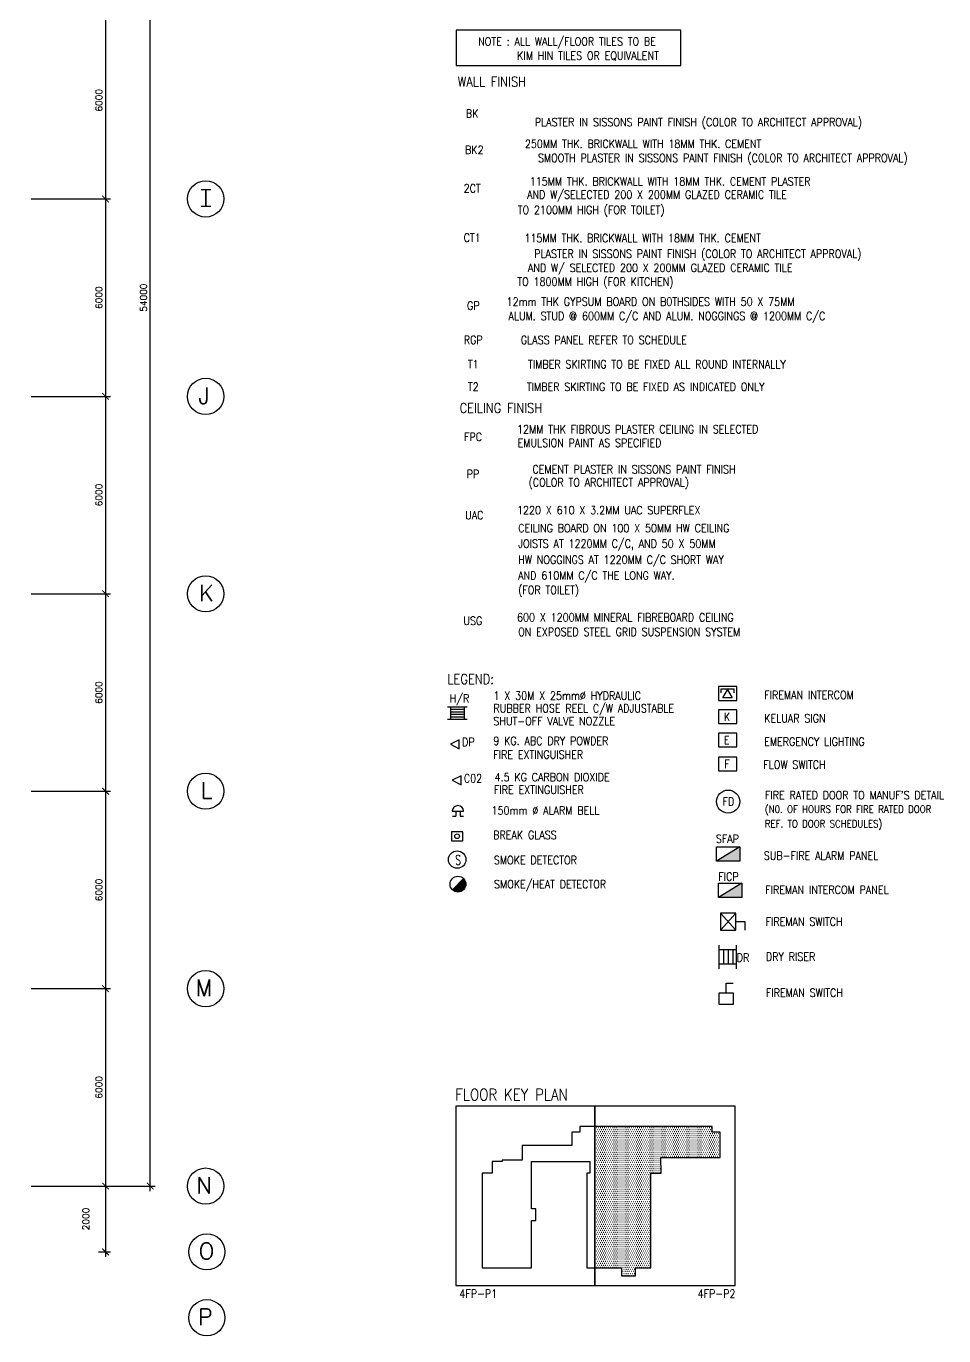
# Model space of a CAD drawing. Extents: x 2266480 to 2405436, y -858634 to -757865.
# Drawn here: x 2372429 to 2400316, y -842974 to -803174 of the extents above; entities that cross this region are included whole.
import ezdxf
from ezdxf.enums import TextEntityAlignment as Align

# ---------------------------------------------------------------- set-up
doc = ezdxf.new("R2010")
doc.units = 0
doc.header["$LTSCALE"] = 10
doc.header["$MEASUREMENT"] = 0
doc.layers.get('0').update_dxf_attribs({"linetype": 'CONTINUOUS'})
doc.layers.get('DEFPOINTS').update_dxf_attribs({"linetype": 'CONTINUOUS'})
for name, color, linetype in [('-DRY RISER', 7, 'CONTINUOUS'), ('-FF', 240, 'CONTINUOUS'), ('-ff.txt', 2, 'CONTINUOUS'), ('DIM', 7, 'CONTINUOUS'), ('DR', 7, 'CONTINUOUS'), ('GRID-T', 7, 'CONTINUOUS'), ('NEW', 7, 'CONTINUOUS'), ('PL', 5, 'CONTINUOUS'), ('T50', 4, 'CONTINUOUS'), ('TEXT', 7, 'CONTINUOUS')]:
    doc.layers.add(name, color=color, linetype=linetype)
doc.styles.add('ROMANS', font='romans')
doc.styles.get("Standard").update_dxf_attribs({"font": 'ROMANS.SHX'})
doc.styles.add('STANDARDS', font='simplex.shx')
doc.dimstyles.new('STANDARD$0', dxfattribs={"dimscale": 0, "dimtxt": 8, "dimasz": 6, "dimexe": 1, "dimexo": 1, "dimgap": 3, "dimtad": 1, "dimdec": 0, "dimlfac": -1, "dimrnd": 1, "dimzin": 0, "dimdsep": 46, "dimtxsty": 'Standard', "dimcen": 0, "dimclrd": 5, "dimclre": 250, "dimadec": 0, "dimazin": 0, "dimtfac": 1, "dimtdec": 4, "dimtofl": 0, "dimtmove": 0, "dimatfit": 3, "dimfxl": 1, "dimtolj": 1, "dimtzin": 0, "dimarcsym": 0})

# ---------------------------------------------------------------- blocks, each defined once
blk = doc.blocks.new('_ARCHTICK')
at = {"color": 0, "linetype": 'ByBlock', "const_width": 0.15}
blk.add_lwpolyline([(-0.5, -0.5), (0.5, 0.5)], dxfattribs=at)
blk = doc.blocks.new('*D167')
at = {"layer": 'DEFPOINTS', "color": 0, "transparency": 16777216}
for p in [(2374476, -838424), (2374476, -840424), (2374840, -840424)]:
    blk.add_point(p, dxfattribs=at)
at = {"layer": 'DIM', "color": 7, "lineweight": -2, "transparency": 16777216}
for p, q in [((2374626, -838424), (2374990, -838424)), ((2374840, -838274), (2374840, -840574)), ((2374626, -840424), (2374990, -840424))]:
    blk.add_line(p, q, dxfattribs=at)
at = {"layer": 'DIM', "color": 7, "lineweight": -2, "transparency": 16777216, "xscale": 200, "yscale": 200, "zscale": 200}
for p, rotation in [((2374840, -838424), 90), ((2374840, -840424), 270)]:
    blk.add_blockref('_ARCHTICK', p, dxfattribs=dict(at, rotation=rotation))
at = {"layer": 'DIM', "color": 7, "transparency": 16777216, "insert": (2374242, -839424), "char_height": 200, "attachment_point": 5, "rotation": 90, "style": 'ROMANS'}
blk.add_mtext('\\A1;2000', dxfattribs=at)
blk = doc.blocks.new('*D171')
at = {"layer": 'DEFPOINTS', "color": 0, "transparency": 16777216}
for p in [(2372429, -802424), (2372429, -808424), (2374840, -808424)]:
    blk.add_point(p, dxfattribs=at)
at = {"layer": 'DIM', "color": 7, "lineweight": -2, "transparency": 16777216}
for p, q in [((2374840, -802274), (2374840, -808574)), ((2372579, -802424), (2374990, -802424)), ((2372579, -808424), (2374990, -808424))]:
    blk.add_line(p, q, dxfattribs=at)
at = {"layer": 'DIM', "color": 7, "lineweight": -2, "transparency": 16777216, "xscale": 200, "yscale": 200, "zscale": 200}
for p, rotation in [((2374840, -802424), 90), ((2374840, -808424), 270)]:
    blk.add_blockref('_ARCHTICK', p, dxfattribs=dict(at, rotation=rotation))
at = {"layer": 'DIM', "color": 7, "transparency": 16777216, "insert": (2374640, -805424), "char_height": 200, "attachment_point": 5, "rotation": 90, "style": 'ROMANS'}
blk.add_mtext('\\A1;6000', dxfattribs=at)
blk = doc.blocks.new('*D172')
at = {"layer": 'DEFPOINTS', "color": 0, "transparency": 16777216}
for p in [(2373296, -808424), (2373296, -814424), (2374840, -814424)]:
    blk.add_point(p, dxfattribs=at)
at = {"layer": 'DIM', "color": 7, "lineweight": -2, "transparency": 16777216}
for p, q in [((2374840, -808274), (2374840, -814574)), ((2373446, -808424), (2374990, -808424)), ((2373446, -814424), (2374990, -814424))]:
    blk.add_line(p, q, dxfattribs=at)
at = {"layer": 'DIM', "color": 7, "lineweight": -2, "transparency": 16777216, "xscale": 200, "yscale": 200, "zscale": 200}
for p, rotation in [((2374840, -808424), 90), ((2374840, -814424), 270)]:
    blk.add_blockref('_ARCHTICK', p, dxfattribs=dict(at, rotation=rotation))
at = {"layer": 'DIM', "color": 7, "transparency": 16777216, "insert": (2374640, -811424), "char_height": 200, "attachment_point": 5, "rotation": 90, "style": 'ROMANS'}
blk.add_mtext('\\A1;6000', dxfattribs=at)
blk = doc.blocks.new('*D173')
at = {"layer": 'DEFPOINTS', "color": 0, "transparency": 16777216}
for p in [(2372429, -814424), (2372429, -820424), (2374840, -820424)]:
    blk.add_point(p, dxfattribs=at)
at = {"layer": 'DIM', "color": 7, "lineweight": -2, "transparency": 16777216}
for p, q in [((2374840, -814274), (2374840, -820574)), ((2372579, -814424), (2374990, -814424)), ((2372579, -820424), (2374990, -820424))]:
    blk.add_line(p, q, dxfattribs=at)
at = {"layer": 'DIM', "color": 7, "lineweight": -2, "transparency": 16777216, "xscale": 200, "yscale": 200, "zscale": 200}
for p, rotation in [((2374840, -814424), 90), ((2374840, -820424), 270)]:
    blk.add_blockref('_ARCHTICK', p, dxfattribs=dict(at, rotation=rotation))
at = {"layer": 'DIM', "color": 7, "transparency": 16777216, "insert": (2374640, -817424), "char_height": 200, "attachment_point": 5, "rotation": 90, "style": 'ROMANS'}
blk.add_mtext('\\A1;6000', dxfattribs=at)
blk = doc.blocks.new('*D174')
at = {"layer": 'DEFPOINTS', "color": 0, "transparency": 16777216}
for p in [(2372429, -820424), (2372429, -826424), (2374840, -826424)]:
    blk.add_point(p, dxfattribs=at)
at = {"layer": 'DIM', "color": 7, "lineweight": -2, "transparency": 16777216}
for p, q in [((2374840, -820274), (2374840, -826574)), ((2372579, -820424), (2374990, -820424)), ((2372579, -826424), (2374990, -826424))]:
    blk.add_line(p, q, dxfattribs=at)
at = {"layer": 'DIM', "color": 7, "lineweight": -2, "transparency": 16777216, "xscale": 200, "yscale": 200, "zscale": 200}
for p, rotation in [((2374840, -820424), 90), ((2374840, -826424), 270)]:
    blk.add_blockref('_ARCHTICK', p, dxfattribs=dict(at, rotation=rotation))
at = {"layer": 'DIM', "color": 7, "transparency": 16777216, "insert": (2374640, -823424), "char_height": 200, "attachment_point": 5, "rotation": 90, "style": 'ROMANS'}
blk.add_mtext('\\A1;6000', dxfattribs=at)
blk = doc.blocks.new('*D175')
at = {"layer": 'DEFPOINTS', "color": 0, "transparency": 16777216}
for p in [(2372429, -826424), (2372429, -832424), (2374840, -832424)]:
    blk.add_point(p, dxfattribs=at)
at = {"layer": 'DIM', "color": 7, "lineweight": -2, "transparency": 16777216}
for p, q in [((2372579, -826424), (2374990, -826424)), ((2374840, -826274), (2374840, -832574)), ((2372579, -832424), (2374990, -832424))]:
    blk.add_line(p, q, dxfattribs=at)
at = {"layer": 'DIM', "color": 7, "lineweight": -2, "transparency": 16777216, "xscale": 200, "yscale": 200, "zscale": 200}
for p, rotation in [((2374840, -826424), 90), ((2374840, -832424), 270)]:
    blk.add_blockref('_ARCHTICK', p, dxfattribs=dict(at, rotation=rotation))
at = {"layer": 'DIM', "color": 7, "transparency": 16777216, "insert": (2374640, -829424), "char_height": 200, "attachment_point": 5, "rotation": 90, "style": 'ROMANS'}
blk.add_mtext('\\A1;6000', dxfattribs=at)
blk = doc.blocks.new('*D176')
at = {"layer": 'DEFPOINTS', "color": 0, "transparency": 16777216}
for p in [(2372429, -832424), (2372429, -838424), (2374840, -838424)]:
    blk.add_point(p, dxfattribs=at)
at = {"layer": 'DIM', "color": 7, "lineweight": -2, "transparency": 16777216}
for p, q in [((2372579, -832424), (2374990, -832424)), ((2374840, -832274), (2374840, -838574)), ((2372579, -838424), (2374990, -838424))]:
    blk.add_line(p, q, dxfattribs=at)
at = {"layer": 'DIM', "color": 7, "lineweight": -2, "transparency": 16777216, "xscale": 200, "yscale": 200, "zscale": 200}
for p, rotation in [((2374840, -832424), 90), ((2374840, -838424), 270)]:
    blk.add_blockref('_ARCHTICK', p, dxfattribs=dict(at, rotation=rotation))
at = {"layer": 'DIM', "color": 7, "transparency": 16777216, "insert": (2374640, -835424), "char_height": 200, "attachment_point": 5, "rotation": 90, "style": 'ROMANS'}
blk.add_mtext('\\A1;6000', dxfattribs=at)
blk = doc.blocks.new('*D177')
at = {"layer": 'DEFPOINTS', "color": 0, "transparency": 16777216}
for p in [(2372816, -784424), (2376196, -784424), (2372816, -838424)]:
    blk.add_point(p, dxfattribs=at)
at = {"layer": 'DIM', "color": 7, "lineweight": -2, "transparency": 16777216}
for p, q in [((2372966, -784424), (2376346, -784424)), ((2376196, -838574), (2376196, -784274)), ((2372966, -838424), (2376346, -838424))]:
    blk.add_line(p, q, dxfattribs=at)
at = {"layer": 'DIM', "color": 7, "lineweight": -2, "transparency": 16777216, "xscale": 200, "yscale": 200, "zscale": 200}
for p, rotation in [((2376196, -784424), 90), ((2376196, -838424), 270)]:
    blk.add_blockref('_ARCHTICK', p, dxfattribs=dict(at, rotation=rotation))
at = {"layer": 'DIM', "color": 7, "transparency": 16777216, "insert": (2375996, -811424), "char_height": 200, "attachment_point": 5, "rotation": 90, "style": 'ROMANS'}
blk.add_mtext('\\A1;54000', dxfattribs=at)
blk = doc.blocks.new('DRY RISER')
at = {"layer": '-DRY RISER'}
for p, q in [((-150, 0), (150, 0)), ((-90, 0), (-90, -222)), ((90, 0), (90, -222)), ((-90, -42), (90, -42)), ((-90, -102), (90, -102)), ((-90, -162), (90, -162)), ((-150, -222), (150, -222))]:
    blk.add_line(p, q, dxfattribs=at)

msp = doc.modelspace()

# ---------------------------------------------------------------- hatches: boundary and pattern name
at = {"layer": '-FF'}
msp.add_hatch(color=0, dxfattribs=at).paths.add_polyline_path([(2385789.7, -829246.8, 0.1989124), (2385719.4, -829077.1), (2385380, -829416.5, 0.6681786)])
at = {"layer": 'PL'}
h = msp.add_hatch(dxfattribs=at)
h.set_pattern_fill('DOTS', color=0, scale=1000, style=0)
h.set_pattern_definition([(0, (975786.27, 17423.75), (31.25, 62.5), [0, -62.5])])
h.paths.add_polyline_path([(2393515.9, -836787.5), (2393275.9, -836787.5), (2393275.9, -836609.9), (2389709.6, -836609.9), (2389709.6, -840911.9), (2390515.9, -840911.9), (2390515.9, -841151.9), (2390947.9, -841151.9), (2390947.9, -840911.9), (2391415.9, -840911.9), (2391415.9, -838031.9), (2391715.9, -838031.9), (2391715.9, -837551.9), (2393515.9, -837551.9)])
at = {"layer": 'TEXT'}
for points in [[(2393406.3, -828549.5), (2394117.7, -828549.5), (2394117.7, -828110.6)], [(2393463.5, -829655), (2394174.9, -829655), (2394174.9, -829216.2)]]:
    msp.add_hatch(color=0, dxfattribs=at).paths.add_polyline_path(points)

# ---------------------------------------------------------------- linework, layer by layer
at = {"layer": '-FF', "color": 0, "ltscale": 10}
for p, q in [((2393946.3, -823324.4), (2393542.6, -823324.4)), ((2393542.6, -823324.4), (2393542.6, -823437.3)), ((2393604.8, -823582.4), (2393744.5, -823340.5)), ((2393744.5, -823340.5), (2393884.1, -823582.4)), ((2393946.3, -823437.3), (2393946.3, -823324.4)), ((2393884.1, -823582.4), (2393604.8, -823582.4))]:
    msp.add_line(p, q, dxfattribs=at)
at = {"layer": '-FF', "color": 0}
for p, q in [((2385827.5, -823870), (2385237, -823870)), ((2385827.5, -824246.3), (2385237, -824246.3)), ((2385323.8, -823870), (2385323.8, -824246.3)), ((2385740.7, -823944.6), (2385323.8, -823944.6)), ((2385740.7, -824022.4), (2385323.8, -824022.4)), ((2385740.7, -824097), (2385323.8, -824097)), ((2385740.7, -824171.6), (2385323.8, -824171.6)), ((2385740.7, -823870), (2385740.7, -824246.3)), ((2385590.6, -824857.3), (2385320.5, -824995.7)), ((2385320.5, -824995.7), (2385590.6, -825134.1)), ((2385643.6, -825951.4), (2385373.6, -826089.8)), ((2385373.6, -826089.8), (2385643.6, -826228.3)), ((2385377, -827029.5), (2385722.4, -827029.5)), ((2385486.9, -827029.5), (2385486.9, -827184.1)), ((2385619.5, -827029.5), (2385619.5, -827184.1)), ((2385380.1, -827184.1), (2385486.9, -827184.1)), ((2385619.5, -827184.1), (2385722.1, -827184.1)), ((2385380, -829416.5), (2385719.4, -829077.1)), ((2393525, -830645.4), (2393999, -830127.7)), ((2393525, -830127.7), (2393999, -830645.4)), ((2393999, -830386.5), (2394263.9, -830386.5)), ((2394263.9, -830386.5), (2394263.9, -830645.4))]:
    msp.add_line(p, q, dxfattribs=at)
for points in [[(2385590.6, -825134.1), (2385590.6, -824857.3)], [(2385643.6, -826228.3), (2385643.6, -825951.4)]]:
    msp.add_lwpolyline(points, dxfattribs=at)
msp.add_lwpolyline([(2385699.4, -827930), (2385699.4, -827653.1), (2385354.8, -827653.1), (2385354.8, -827930)], close=True, dxfattribs=at)
at = {"layer": '-FF', "color": 0, "ltscale": 1.3}
msp.add_lwpolyline([(2393999, -830127.7), (2393525, -830127.7), (2393525, -830645.4), (2393999, -830645.4)], close=True, dxfattribs=at)
msp.add_lwpolyline([(2393999, -830127.7), (2393525, -830127.7), (2393525, -830645.4), (2393999, -830645.4)], close=True, dxfattribs=at)
at = {"layer": '-FF', "color": 0}
for centre, radius in [((2385525.1, -827790.9), 72.2), ((2385527.1, -828501.2), 265), ((2385549.7, -829246.8), 240)]:
    msp.add_circle(centre, radius, dxfattribs=at)
msp.add_arc((2385549.7, -827035.1), 172.8, 1.85513, 178.14487, dxfattribs=at)
at = {"layer": 'DR', "color": 0}
for p, q in [((2392322.7, -803293), (2385498, -803293)), ((2385498, -803293), (2385498, -804370)), ((2392322.7, -804370), (2392322.7, -803293)), ((2385498, -804370), (2392322.7, -804370))]:
    msp.add_line(p, q, dxfattribs=at)
at = {"layer": 'GRID-T', "color": 0}
for p, q in [((2378038.9, -808149.3), (2377743.2, -808149.3)), ((2378038.9, -808652.2), (2377743.2, -808652.2))]:
    msp.add_line(p, q, dxfattribs=at)
for centre in [(2377882.7, -808424.1), (2377882.7, -814424.1), (2377882.7, -820424.1), (2377882.7, -826424.1), (2377882.7, -832424.1), (2377882.7, -838424.1), (2377920.1, -840424.1), (2377920.1, -842424.1)]:
    msp.add_circle(centre, 550, dxfattribs=at)
at = {"layer": 'NEW', "color": 0}
for p, q in [((2394023.5, -823952.5), (2393463.5, -823952.5)), ((2393463.5, -823952.5), (2393463.5, -824370)), ((2394023.5, -824370), (2394023.5, -823952.5)), ((2393463.5, -824370), (2394023.5, -824370)), ((2394023.5, -824660.4), (2393463.5, -824660.4)), ((2393463.5, -824660.4), (2393463.5, -825077.9)), ((2394023.5, -825077.9), (2394023.5, -824660.4)), ((2393463.5, -825077.9), (2394023.5, -825077.9)), ((2394023.5, -825383.8), (2393463.5, -825383.8)), ((2393463.5, -825383.8), (2393463.5, -825801.3)), ((2394023.5, -825801.3), (2394023.5, -825383.8)), ((2393463.5, -825801.3), (2394023.5, -825801.3)), ((2393923.8, -832557.3), (2393475.8, -832557.3)), ((2393475.8, -832557.3), (2393475.8, -832891.3)), ((2393699.8, -832557.3), (2393699.8, -832256)), ((2393699.8, -832256), (2393915.1, -832256)), ((2393923.8, -832891.3), (2393923.8, -832557.3)), ((2393475.8, -832891.3), (2393923.8, -832891.3))]:
    msp.add_line(p, q, dxfattribs=at)
at = {"layer": 'PL', "color": 0}
for points in [[(2385484.5, -841443.7), (2389709.6, -841443.7), (2389709.6, -835994.9), (2385484.5, -835994.9)], [(2389709.6, -841443.7), (2393970.5, -841443.7), (2393970.5, -835994.9), (2389709.6, -835994.9)]]:
    msp.add_lwpolyline(points, close=True, dxfattribs=at)
msp.add_lwpolyline([(2386285.9, -838031.9), (2386285.9, -840911.9), (2387785.9, -840911.9), (2387785.9, -839471.9), (2387920.9, -839471.9), (2387920.9, -839111.9), (2387785.9, -839111.4), (2387785.9, -837671.9), (2389555.9, -837671.9), (2389555.9, -838031.9), (2389465.9, -838031.9), (2389465.9, -840911.9), (2390515.9, -840911.9), (2390515.9, -841151.9), (2390947.9, -841151.9), (2390947.9, -840911.9), (2391415.9, -840911.9), (2391415.9, -838031.9), (2391726.3, -838031.9), (2391715.9, -837551.9), (2393515.9, -837551.9), (2393515.9, -836787.5), (2393275.9, -836787.5), (2393275.9, -836609.9), (2389255.9, -836609.9), (2389255.9, -836785.9), (2389015.9, -836785.9), (2389015.9, -837191.9), (2387497.9, -837191.9), (2387497.9, -837638.9), (2386896.3, -837638.9), (2386896.3, -837671.9), (2386585.9, -837671.9), (2386585.9, -838031.9), (2386285.9, -838031.9)], dxfattribs=at)
at = {"layer": 'TEXT', "color": 0}
for p, q in [((2394023.5, -823244.6), (2393463.5, -823244.6)), ((2393463.5, -823244.6), (2393463.5, -823662.2)), ((2394023.5, -823662.2), (2394023.5, -823244.6)), ((2393463.5, -823662.2), (2394023.5, -823662.2)), ((2394117.7, -828110.6), (2393406.3, -828549.5)), ((2394174.9, -829216.2), (2393463.5, -829655))]:
    msp.add_line(p, q, dxfattribs=at)
for points in [[(2393406.3, -828549.5), (2393406.3, -828110.6), (2394117.7, -828110.6), (2394117.7, -828549.5)], [(2393463.5, -829655), (2393463.5, -829216.2), (2394174.9, -829216.2), (2394174.9, -829655)]]:
    msp.add_lwpolyline(points, close=True, dxfattribs=at)
msp.add_circle((2393762, -826739.4), 351, dxfattribs=at)

# ---------------------------------------------------------------- block references
at = {"layer": '-DRY RISER', "color": 0, "xscale": 2.400000000023283, "yscale": 2.400000000023283, "zscale": 2.400000000023283, "rotation": 270}
msp.add_blockref('DRY RISER', (2394008, -831462), dxfattribs=at)

# ---------------------------------------------------------------- texts
at = {"layer": '-ff.txt', "color": 0, "style": 'STANDARDS', "width": 0.7}
msp.add_text('S', height=292.5, dxfattribs=at).set_placement((2385466.7, -828658))
at = {"layer": 'GRID-T', "color": 0, "style": 'ROMANS'}
for s, p in [('I', (2377800.6, -808649.9)), ('J', (2377659.8, -814649.9)), ('K', (2377681.6, -820649.9)), ('L', (2377729.2, -826649.9)), ('M', (2377575.8, -832649.9)), ('N', (2377600.1, -838649.9)), ('O', (2377670.8, -840649.9)), ('P', (2377645.9, -842649.9))]:
    msp.add_text(s, height=500, dxfattribs=at).set_placement(p)
at = {"layer": 'NEW', "color": 0, "style": 'ROMANS', "width": 0.85}
for s, p in [('K', (2393630.5, -824287.9)), ('KELUAR SIGN', (2394856.7, -824333.3)), ('E', (2393630.5, -824995.8)), ('EMERGENCY LIGHTING', (2394856.7, -825041.2)), ('F', (2393647.7, -825719.2))]:
    msp.add_text(s, height=250, dxfattribs=at).set_placement(p)
at = {"layer": 'T50', "color": 0, "style": 'ROMANS', "width": 0.85}
for s, height, p in [('NOTE : ALL WALL/FLOOR TILES TO BE ', 250, (2388937.7, -803656.8, 1895.1)), ('KIM HIN TILES OR EQUIVALENT', 250, (2389501.9, -804080.1, 1895.1)), ('WALL FINISH', 300, (2386581.9, -804860.5, 1895.1)), ('BK', 250, (2385981.5, -805826.8, 1895.1)), ('PLASTER IN SISSONS PAINT FINISH (COLOR TO ARCHITECT APPROVAL)', 250, (2392859.2, -806108.9, 1895.1)), ('250MM THK. BRICKWALL WITH 18MM THK. CEMENT', 250, (2391176.3, -806749.3, 1895.1)), ('BK2', 250, (2386045.8, -806931.4, 1895.1)), ('SMOOTH PLASTER IN SISSONS PAINT FINISH (COLOR TO ARCHITECT APPROVAL)', 250, (2393599.4, -807196.4, 1895.1)), ('115MM THK. BRICKWALL WITH 18MM THK. CEMENT PLASTER', 250, (2391997.8, -807894.7, 1895.1)), ('2CT', 250, (2385981.5, -808101.5, 1895.1)), ('AND W/SELECTED 200 X 200MM GLAZED CERAMIC TILE', 250, (2391599.6, -808309.1, 1895.1)), ('TO 2100MM HIGH (FOR TOILET)', 250, (2389598.4, -808774.8, 1895.1)), ('CT1', 250, (2385981.5, -809599.5, 1895.1)), ('115MM THK. BRICKWALL WITH 18MM THK. CEMENT', 250, (2391162.5, -809613.6, 1895.1)), ('PLASTER IN SISSONS PAINT FINISH (COLOR TO ARCHITECT APPROVAL)', 250, (2392840.8, -810107.5, 1895.1)), ('AND W/ SELECTED 200 X 200MM GLAZED CERAMIC TILE', 250, (2391697.5, -810534.2, 1895.1)), ('TO 1800MM HIGH (FOR KITCHEN)', 250, (2389727, -810957.5, 1895.1)), ('RGP', 250, (2386015.5, -812707.7, 1895.1)), ('GLASS PANEL REFER TO SCHEDULE', 250, (2389983.6, -812709.8, 1895.1)), ('T1', 250, (2386015.5, -813446, 1895.1)), ('TIMBER SKIRTING TO BE FIXED ALL ROUND INTERNALLY', 250, (2391595.6, -813448.1, 1895.1)), ('T2', 250, (2386015.5, -814131.4, 1895.1)), ('TIMBER SKIRTING TO BE FIXED AS INDICATED ONLY', 250, (2391254.6, -814133.5, 1895.1)), ('CEILING FINISH', 300, (2386856.7, -814777.4, 1895.1)), ('FPC', 250, (2386009.9, -815654.3, 1895.1)), ('PP', 250, (2386009.9, -816785.6, 1895.1)), ('CEMENT PLASTER IN SISSONS PAINT FINISH ', 250, (2390974.9, -816642.1, 1895.1)), ('(COLOR TO ARCHITECT APPROVAL)', 250, (2390134, -817056.2, 1895.1))]:
    msp.add_text(s, height=height, dxfattribs=at).set_placement(p, align=Align.MIDDLE)
for s, height, p in [('12mm THK GYPSUM BOARD ON B0THSIDES WITH 50 X 75MM ', 250, (2387027.4, -811672.2)), ('ALUM. STUD @ 600MM C/C AND ALUM. NOGGINGS @ 1200MM C/C', 250, (2387086.9, -812106.4)), ('12MM THK FIBROUS PLASTER CEILING IN SELECTED', 250, (2387347.1, -815548.4)), ('EMULSION PAINT AS SPECIFIED ', 250, (2387363.4, -815963.7)), ('1220 X 610 X 3.2MM UAC SUPERFLEX', 250, (2387346.1, -818008.6)), ('UAC', 250, (2385768.4, -818160.7)), ('CEILING BOARD ON 100 X 50MM HW CEILING', 250, (2387380.8, -818553.6)), ('JOISTS AT 1220MM C/C, AND 50 X 50MM', 250, (2387380.8, -819024.8)), ('HW NOGGINGS AT 1220MM C/C SHORT WAY', 250, (2387380.8, -819514.2)), ('AND 610MM C/C THE LONG WAY.', 250, (2387380.8, -819993.1)), ('(FOR TOILET)', 250, (2387380.8, -820433.4)), ('600 X 1200MM MINERAL FIBREBOARD CEILING', 250, (2387346.1, -821265.6)), ('USG', 250, (2385714.9, -821367.7)), ('ON EXPOSED STEEL GRID SUSPENSION SYSTEM', 250, (2387380.8, -821707.1)), ('LEGEND:', 300, (2385229.9, -823167.3)), ('H/R', 250, (2385302.2, -823729.9)), ('1 X 30M X 25mm%%C HYDRAULIC ', 250, (2386632.9, -823645)), ('FIREMAN INTERCOM', 250, (2394856.7, -823625.4)), ('RUBBER HOSE REEL C/W ADJUSTABLE ', 250, (2386627.3, -824028.5)), ('SHUT-OFF VALVE NOZZLE', 250, (2386627.3, -824418.8)), ('DP', 250, (2385676.4, -825052.4)), ('9 KG. ABC DRY POWDER', 250, (2386625.7, -825020.6)), ('FIRE EXTINGUISHER', 250, (2386623.5, -825435.6)), ('FLOW SWITCH', 250, (2394831, -825743.4)), ('C02', 250, (2385729.5, -826157)), ('4.5 KG CARBON DIOXIDE', 250, (2386662.5, -826121.1)), ('FIRE EXTINGUISHER', 250, (2386643.7, -826503.7)), ('FD', 250, (2393590.3, -826861.8)), ("FIRE RATED DOOR TO MANUF'S DETAIL", 250, (2394878.6, -826668.1)), ('150mm %%C ALARM BELL', 250, (2386570.8, -827134.1)), ('(N0. OF HOURS FOR FIRE RATED DOOR ', 225, (2394878.6, -827082.5)), ('REF. TO DOOR SCHEDULES)', 225, (2394878.6, -827525.4)), ('BREAK GLASS', 250, (2386621, -827878.4)), ('SFAP', 250, (2393389.3, -827996.5)), ('SMOKE DETECTOR', 250, (2386642.6, -828642.2)), ('SUB-FIRE ALARM PANEL', 250, (2394845.3, -828506.2)), ('FICP', 250, (2393463, -829143.4)), ('SMOKE/HEAT DETECTOR', 250, (2386647.3, -829375)), ('FIREMAN INTERCOM PANEL', 250, (2394886.7, -829544.4)), ('FIREMAN SWITCH', 250, (2394899.6, -830512.2)), ('DR', 250, (2394022.9, -831605.2)), ('DRY RISER', 250, (2394908.4, -831578)), ('FIREMAN SWITCH', 250, (2394908.4, -832672.7)), ('FLOOR KEY PLAN', 350, (2385469.6, -835818.3)), ('4FP-P1', 250, (2385594.6, -841819.2)), ('4FP-P2', 250, (2392835.5, -841819.2))]:
    msp.add_text(s, height=height, dxfattribs=at).set_placement(p)
msp.add_text('GP', height=250, dxfattribs=at).set_placement((2386017.1, -811666, -12914.3), align=Align.MIDDLE_CENTER)

# ---------------------------------------------------------------- dimensions: what is measured, and where the dimension line sits
at = {"layer": 'DIM', "color": 0}
for p1, p2, distance, picture, middle in [((2372815.6, -838424.1), (2372815.6, -784424.1), -3380.9, '*D177', (2375996.5, -811424.1)), ((2372428.6, -802424.1), (2372428.6, -808424.1), 2411.1, '*D171', (2374639.7, -805424.1)), ((2373296.1, -808424.1), (2373296.1, -814424.1), 1543.5, '*D172', (2374639.7, -811424.1)), ((2372428.6, -814424.1), (2372428.6, -820424.1), 2411.1, '*D173', (2374639.7, -817424.1)), ((2372428.6, -820424.1), (2372428.6, -826424.1), 2411.1, '*D174', (2374639.7, -823424.1)), ((2372428.6, -826424.1), (2372428.6, -832424.1), 2411.1, '*D175', (2374639.7, -829424.1)), ((2372428.6, -832424.1), (2372428.6, -838424.1), 2411.1, '*D176', (2374639.7, -835424.1))]:
    dim = msp.add_aligned_dim(p1=p1, p2=p2, distance=distance, dimstyle='STANDARD$0', override={"dimscale": 100, "dimtxt": 2, "dimasz": 2, "dimexe": 1.5, "dimexo": 1.5, "dimgap": 1, "dimtxsty": 'ROMANS', "dimblk": 'ARCHTICK', "dimdle": 1.5, "dimclrd": 7, "dimclre": 7, "dimclrt": 7, "dimtdec": 0, "dimtmove": 2}, dxfattribs=at)
    dim.commit()
    dim.dimension.update_dxf_attribs({"geometry": picture, "text_midpoint": middle})
dim = msp.add_linear_dim(base=(2374839.7, -840424.1), p1=(2374476.1, -838424.1), p2=(2374476.1, -840424.1), angle=90, dimstyle='STANDARD$0', override={"dimscale": 100, "dimtxt": 2, "dimasz": 2, "dimexe": 1.5, "dimexo": 1.5, "dimgap": 1, "dimtxsty": 'ROMANS', "dimblk": 'ARCHTICK', "dimdle": 1.5, "dimclrd": 7, "dimclre": 7, "dimclrt": 7, "dimtdec": 0, "dimtmove": 2}, dxfattribs=at)
dim.commit()
dim.dimension.update_dxf_attribs({"geometry": '*D167', "text_midpoint": (2374242.1, -839424.1), "dimtype": 160})

doc.saveas('drawing.dxf')
